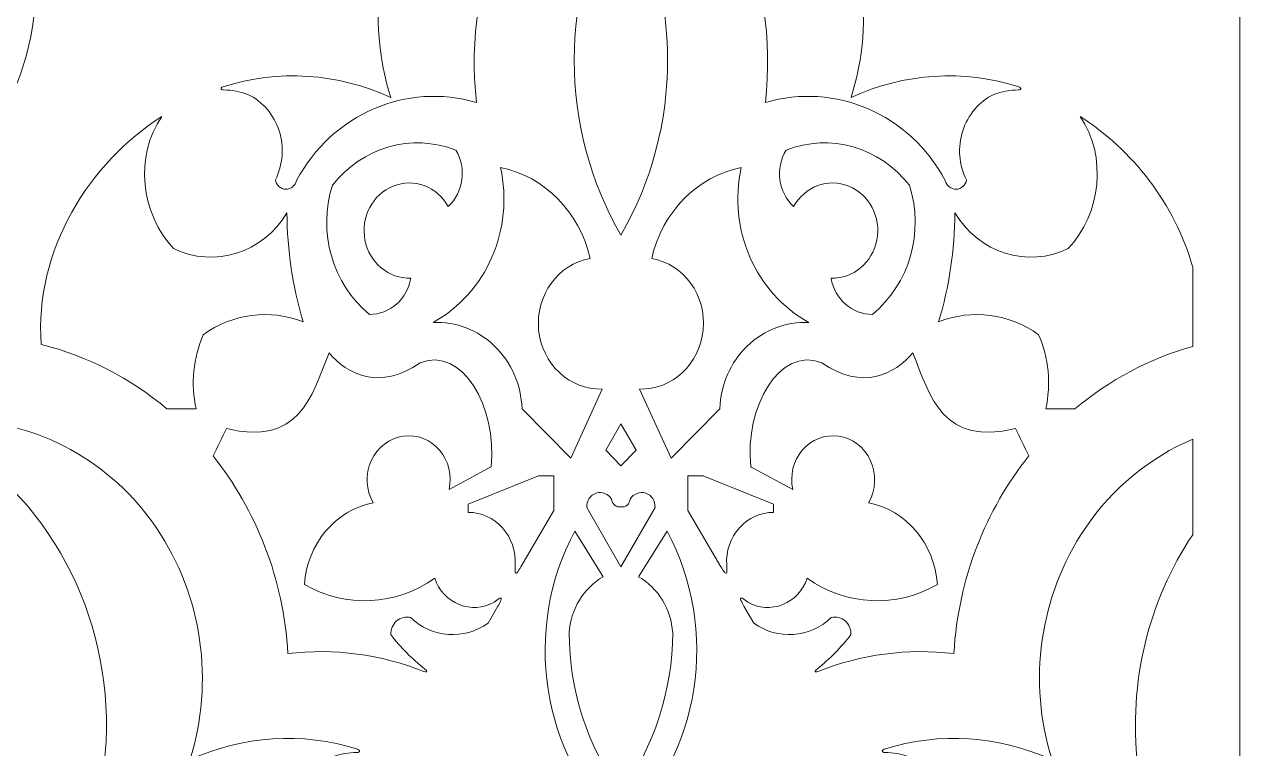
# Model space of a CAD drawing. Header units: centimetres. Extents: x -28.8 to 28.7, y -22.5 to 22.5.
# Drawn here: x 10.65 to 28.75, y 0.65 to 11.45 of the extents above; entities that cross this region are included whole.
import ezdxf

# ---------------------------------------------------------------- set-up
doc = ezdxf.new("R2010")
doc.units = ezdxf.units.CM
doc.header["$MEASUREMENT"] = 0
doc.layers.add('Livello 1', color=7, linetype='Continuous')

msp = doc.modelspace()

# ---------------------------------------------------------------- linework, layer by layer
at = {"layer": 'Livello 1', "color": 2, "lineweight": 9}
msp.add_lwpolyline([(-28.75001, -22.5), (28.74999, -22.5), (28.74999, 22.5), (-28.75001, 22.5), (-28.75001, -22.5)], close=True, dxfattribs=at)
at = {"layer": 'Livello 1', "color": 242, "lineweight": 9}
for points, knots in [([(14.70078, 9.12268), (15.23491, 10.11526), (16.34159, 10.5947), (17.38193, 10.28422), (17.38193, 10.28422), (17.16091, 12.17822), (17.99998, 14.03571), (19.533, 15.04616), (19.533, 15.04616), (21.066, 14.03571), (21.90507, 12.17822), (21.68404, 10.28422), (21.68404, 10.28422), (22.72438, 10.5947), (23.83107, 10.11526), (24.36517, 9.12268), (24.36517, 9.12268), (24.3833, 9.04479), (24.45035, 8.99074), (24.52627, 8.99283), (24.52627, 8.99283), (24.60223, 8.99489), (24.66653, 9.05254), (24.68081, 9.13131), (24.68081, 9.13131), (24.56753, 9.35648), (24.54719, 9.62097), (24.62455, 9.86249), (24.62455, 9.86249), (24.7019, 10.104), (24.87015, 10.30115), (25.08957, 10.40747), (25.08957, 10.40747), (25.20604, 10.44978), (25.32829, 10.47164), (25.45147, 10.47223), (25.45147, 10.47223), (25.46232, 10.47252), (25.47407, 10.47355), (25.48296, 10.48103), (25.48296, 10.48103), (25.48586, 10.48346), (25.48846, 10.48658), (25.48914, 10.49012), (25.48914, 10.49012), (25.48987, 10.4936), (25.48871, 10.4975), (25.487, 10.50091), (25.487, 10.50091), (25.48158, 10.51168), (25.47043, 10.51752), (25.45988, 10.52082), (25.45988, 10.52082), (24.63556, 10.78231), (23.75003, 10.72559), (22.96171, 10.36075), (22.96171, 10.36075), (23.33006, 11.52867), (23.14662, 12.81222), (22.46826, 13.81331), (22.46826, 13.81331), (21.78992, 14.81441), (20.69867, 15.41202), (19.53298, 15.42079), (19.53298, 15.42079), (18.36731, 15.41202), (17.27605, 14.81441), (16.5977, 13.81331), (16.5977, 13.81331), (15.91935, 12.81222), (15.73592, 11.52867), (16.10424, 10.36075), (16.10424, 10.36075), (15.31592, 10.72559), (14.4304, 10.78231), (13.6061, 10.52082), (13.6061, 10.52082), (13.59554, 10.51752), (13.58438, 10.51168), (13.57898, 10.50091), (13.57898, 10.50091), (13.57726, 10.4975), (13.57611, 10.4936), (13.57682, 10.49012), (13.57682, 10.49012), (13.57751, 10.48658), (13.5801, 10.48346), (13.58301, 10.48103), (13.58301, 10.48103), (13.5919, 10.47355), (13.60364, 10.47252), (13.61449, 10.47223), (13.61449, 10.47223), (13.73766, 10.47164), (13.85993, 10.44978), (13.97639, 10.40747), (13.97639, 10.40747), (14.19583, 10.30115), (14.36407, 10.104), (14.44141, 9.86249), (14.44141, 9.86249), (14.51877, 9.62097), (14.49844, 9.35648), (14.38517, 9.13131), (14.38517, 9.13131), (14.39945, 9.05254), (14.46376, 8.99489), (14.53968, 8.99283), (14.53968, 8.99283), (14.61562, 8.99074), (14.68268, 9.04479), (14.70078, 9.12268)], [0, 0, 0, 0, 0.03448276, 0.03448276, 0.03448276, 0.03448276, 0.06896552, 0.06896552, 0.06896552, 0.06896552, 0.10344828, 0.10344828, 0.10344828, 0.10344828, 0.13793103, 0.13793103, 0.13793103, 0.13793103, 0.17241379, 0.17241379, 0.17241379, 0.17241379, 0.20689655, 0.20689655, 0.20689655, 0.20689655, 0.24137931, 0.24137931, 0.24137931, 0.24137931, 0.27586207, 0.27586207, 0.27586207, 0.27586207, 0.31034483, 0.31034483, 0.31034483, 0.31034483, 0.34482759, 0.34482759, 0.34482759, 0.34482759, 0.37931034, 0.37931034, 0.37931034, 0.37931034, 0.4137931, 0.4137931, 0.4137931, 0.4137931, 0.44827586, 0.44827586, 0.44827586, 0.44827586, 0.48275862, 0.48275862, 0.48275862, 0.48275862, 0.51724138, 0.51724138, 0.51724138, 0.51724138, 0.55172414, 0.55172414, 0.55172414, 0.55172414, 0.5862069, 0.5862069, 0.5862069, 0.5862069, 0.62068966, 0.62068966, 0.62068966, 0.62068966, 0.65517241, 0.65517241, 0.65517241, 0.65517241, 0.68965517, 0.68965517, 0.68965517, 0.68965517, 0.72413793, 0.72413793, 0.72413793, 0.72413793, 0.75862069, 0.75862069, 0.75862069, 0.75862069, 0.79310345, 0.79310345, 0.79310345, 0.79310345, 0.82758621, 0.82758621, 0.82758621, 0.82758621, 0.86206897, 0.86206897, 0.86206897, 0.86206897, 0.89655172, 0.89655172, 0.89655172, 0.89655172, 0.93103448, 0.93103448, 0.93103448, 0.93103448, 1, 1, 1, 1]), ([(10.37032, 13.77345), (11.15741, 12.29934), (10.87196, 10.44607), (9.68306, 9.31136), (9.68306, 9.31136), (8.49415, 10.44607), (8.20871, 12.29934), (8.99578, 13.77345), (8.99578, 13.77345), (8.99578, 13.77345), (9.41914, 13.09204), (9.41914, 13.09204), (9.41914, 13.09204), (9.12553, 12.92258), (8.93404, 12.60674), (8.91111, 12.25422), (8.91111, 12.25422), (8.916, 11.39346), (9.18704, 10.55796), (9.68306, 9.87486), (9.68306, 9.87486), (10.17904, 10.55796), (10.4501, 11.39346), (10.45498, 12.25422), (10.45498, 12.25422), (10.43205, 12.60674), (10.24056, 12.92258), (9.94696, 13.09204), (9.94696, 13.09204), (9.94696, 13.09204), (10.37032, 13.77345), (10.37032, 13.77345)], [0, 0, 0, 0, 0.11111111, 0.11111111, 0.11111111, 0.11111111, 0.22222222, 0.22222222, 0.22222222, 0.22222222, 0.33333333, 0.33333333, 0.33333333, 0.33333333, 0.44444444, 0.44444444, 0.44444444, 0.44444444, 0.55555556, 0.55555556, 0.55555556, 0.55555556, 0.66666667, 0.66666667, 0.66666667, 0.66666667, 0.77777778, 0.77777778, 0.77777778, 0.77777778, 1, 1, 1, 1]), ([(19.533, 8.31023), (20.45991, 9.90885), (20.45991, 11.92127), (19.533, 13.51991), (19.533, 13.51991), (18.60605, 11.92127), (18.60605, 9.90885), (19.533, 8.31023)], [0, 0, 0, 0, 0.33333333, 0.33333333, 0.33333333, 0.33333333, 1, 1, 1, 1]), ([(14.80008, 7.01485), (14.64304, 7.5405), (14.56128, 8.08798), (14.55759, 8.63916), (14.55759, 8.63916), (14.19979, 8.04123), (13.47887, 7.81422), (12.86942, 8.10757), (12.86942, 8.10757), (12.38008, 8.62096), (12.28681, 9.49011), (12.69389, 10.07817), (12.69389, 10.07817), (11.62419, 9.39799), (10.79204, 8.08462), (10.89775, 6.67886), (10.89775, 6.67886), (11.59091, 6.50613), (12.22794, 6.17373), (12.77036, 5.71899), (12.77036, 5.71899), (12.77036, 5.71899), (13.20476, 5.71981), (13.20476, 5.71981), (13.20476, 5.71981), (13.12378, 6.08975), (13.16116, 6.47758), (13.31108, 6.82272), (13.31108, 6.82272), (13.74771, 7.14025), (14.30387, 7.21198), (14.80008, 7.01485)], [0, 0, 0, 0, 0.11111111, 0.11111111, 0.11111111, 0.11111111, 0.22222222, 0.22222222, 0.22222222, 0.22222222, 0.33333333, 0.33333333, 0.33333333, 0.33333333, 0.44444444, 0.44444444, 0.44444444, 0.44444444, 0.55555556, 0.55555556, 0.55555556, 0.55555556, 0.66666667, 0.66666667, 0.66666667, 0.66666667, 0.77777778, 0.77777778, 0.77777778, 0.77777778, 1, 1, 1, 1]), ([(28.04999, 6.64769), (27.40265, 6.46772), (26.80705, 6.14775), (26.29562, 5.71899), (26.29562, 5.71899), (26.29562, 5.71899), (25.86124, 5.71981), (25.86124, 5.71981), (25.86124, 5.71981), (25.94221, 6.08974), (25.90483, 6.47759), (25.75491, 6.82272), (25.75491, 6.82272), (25.31828, 7.14025), (24.76211, 7.21198), (24.26592, 7.01485), (24.26592, 7.01485), (24.42294, 7.5405), (24.50468, 8.08798), (24.5084, 8.63916), (24.5084, 8.63916), (24.86617, 8.04123), (25.5871, 7.81422), (26.19658, 8.10757), (26.19658, 8.10757), (26.68591, 8.62096), (26.77916, 9.49011), (26.37208, 10.07817), (26.37208, 10.07817), (27.14051, 9.58956), (27.78637, 8.77416), (28.05, 7.8325), (28.05, 7.8325), (28.05, 7.8325), (28.04999, 6.64769), (28.04999, 6.64769)], [0, 0, 0, 0, 0.1, 0.1, 0.1, 0.1, 0.2, 0.2, 0.2, 0.2, 0.3, 0.3, 0.3, 0.3, 0.4, 0.4, 0.4, 0.4, 0.5, 0.5, 0.5, 0.5, 0.6, 0.6, 0.6, 0.6, 0.7, 0.7, 0.7, 0.7, 0.8, 0.8, 0.8, 0.8, 1, 1, 1, 1]), ([(15.78584, 7.12731), (15.23464, 7.58108), (15.01388, 8.35227), (15.23469, 9.05248), (15.23469, 9.05248), (15.68048, 9.62089), (16.41701, 9.83116), (17.07327, 9.5774), (17.07327, 9.5774), (17.23705, 9.30506), (17.18909, 8.9474), (16.96016, 8.7338), (16.96016, 8.7338), (16.79477, 9.03394), (16.44799, 9.16367), (16.14057, 9.04038), (16.14057, 9.04038), (15.83314, 8.91711), (15.65533, 8.57703), (15.7203, 8.23661), (15.7203, 8.23661), (15.78525, 7.8962), (16.07393, 7.6554), (16.40257, 7.66748), (16.40257, 7.66748), (16.34903, 7.35281), (16.08857, 7.12468), (15.78584, 7.12731)], [0, 0, 0, 0, 0.125, 0.125, 0.125, 0.125, 0.25, 0.25, 0.25, 0.25, 0.375, 0.375, 0.375, 0.375, 0.5, 0.5, 0.5, 0.5, 0.625, 0.625, 0.625, 0.625, 0.75, 0.75, 0.75, 0.75, 1, 1, 1, 1]), ([(23.28014, 7.12731), (23.83133, 7.58108), (24.0521, 8.35227), (23.83127, 9.05248), (23.83127, 9.05248), (23.38549, 9.62089), (22.64896, 9.83116), (21.99271, 9.57739), (21.99271, 9.57739), (21.82891, 9.30506), (21.87688, 8.9474), (22.1058, 8.7338), (22.1058, 8.7338), (22.27119, 9.03395), (22.61795, 9.16367), (22.9254, 9.04038), (22.9254, 9.04038), (23.23281, 8.91711), (23.41065, 8.57703), (23.34567, 8.23661), (23.34567, 8.23661), (23.28071, 7.89621), (22.99202, 7.6554), (22.66339, 7.66748), (22.66339, 7.66748), (22.71694, 7.35282), (22.97738, 7.12468), (23.28014, 7.12731)], [0, 0, 0, 0, 0.125, 0.125, 0.125, 0.125, 0.25, 0.25, 0.25, 0.25, 0.375, 0.375, 0.375, 0.375, 0.5, 0.5, 0.5, 0.5, 0.625, 0.625, 0.625, 0.625, 0.75, 0.75, 0.75, 0.75, 1, 1, 1, 1]), ([(19.07403, 7.96243), (18.59417, 7.87446), (18.25979, 7.4105), (18.30739, 6.89866), (18.30739, 6.89866), (18.35496, 6.38679), (18.76839, 6.00037), (19.25527, 6.01258), (19.25527, 6.01258), (19.25527, 6.01258), (18.78434, 4.98416), (18.78434, 4.98416), (18.78434, 4.98416), (18.78434, 4.98416), (18.0599, 5.7198), (18.0599, 5.7198), (18.0599, 5.7198), (18.04743, 6.07663), (17.90032, 6.41335), (17.65132, 6.65498), (17.65132, 6.65498), (17.40231, 6.89658), (17.07216, 7.02295), (16.73438, 7.00596), (16.73438, 7.00596), (17.53022, 7.44417), (17.94383, 8.39601), (17.73946, 9.31886), (17.73946, 9.31886), (18.39729, 9.18132), (18.91873, 8.65133), (19.07403, 7.96243)], [0, 0, 0, 0, 0.11111111, 0.11111111, 0.11111111, 0.11111111, 0.22222222, 0.22222222, 0.22222222, 0.22222222, 0.33333333, 0.33333333, 0.33333333, 0.33333333, 0.44444444, 0.44444444, 0.44444444, 0.44444444, 0.55555556, 0.55555556, 0.55555556, 0.55555556, 0.66666667, 0.66666667, 0.66666667, 0.66666667, 0.77777778, 0.77777778, 0.77777778, 0.77777778, 1, 1, 1, 1]), ([(19.99196, 7.96243), (20.47181, 7.87446), (20.8062, 7.4105), (20.75859, 6.89866), (20.75859, 6.89866), (20.711, 6.38679), (20.29763, 6.00036), (19.81074, 6.0126), (19.81074, 6.0126), (19.81074, 6.0126), (20.28167, 4.98416), (20.28167, 4.98416), (20.28167, 4.98416), (20.28167, 4.98416), (21.00609, 5.71979), (21.00609, 5.71979), (21.00609, 5.71979), (21.01855, 6.07664), (21.16569, 6.41336), (21.41466, 6.65498), (21.41466, 6.65498), (21.66366, 6.89658), (21.99384, 7.02295), (22.33161, 7.00598), (22.33161, 7.00598), (21.53578, 7.44417), (21.12217, 8.39601), (21.32652, 9.31886), (21.32652, 9.31886), (20.6687, 9.18132), (20.14724, 8.65133), (19.99196, 7.96243)], [0, 0, 0, 0, 0.11111111, 0.11111111, 0.11111111, 0.11111111, 0.22222222, 0.22222222, 0.22222222, 0.22222222, 0.33333333, 0.33333333, 0.33333333, 0.33333333, 0.44444444, 0.44444444, 0.44444444, 0.44444444, 0.55555556, 0.55555556, 0.55555556, 0.55555556, 0.66666667, 0.66666667, 0.66666667, 0.66666667, 0.77777778, 0.77777778, 0.77777778, 0.77777778, 1, 1, 1, 1]), ([(14.57344, 2.06982), (14.50771, 3.19448), (14.09771, 4.21299), (13.45679, 5.01539), (13.45679, 5.01539), (13.52385, 5.15252), (13.59093, 5.28964), (13.65799, 5.42677), (13.65799, 5.42677), (14.72465, 5.15913), (14.92927, 5.88646), (15.18467, 6.55527), (15.18467, 6.55527), (15.44991, 6.2342), (15.9442, 5.98403), (16.54266, 6.40572), (16.54266, 6.40572), (17.17247, 6.65321), (17.68943, 5.74675), (17.60038, 4.85566), (17.60038, 4.85566), (17.58951, 4.84568), (17.57574, 4.83935), (17.56194, 4.83302), (17.56194, 4.83302), (17.56194, 4.83302), (16.97277, 4.51542), (16.97277, 4.51542), (16.97277, 4.51542), (17.01947, 4.72359), (16.96649, 4.94273), (16.83094, 5.10175), (16.83094, 5.10175), (16.69537, 5.26073), (16.49455, 5.33935), (16.29358, 5.31207), (16.29358, 5.31207), (16.08494, 5.28303), (15.90436, 5.14461), (15.81353, 4.94414), (15.81353, 4.94414), (15.72273, 4.74366), (15.73401, 4.50832), (15.84354, 4.31855), (15.84354, 4.31855), (15.27914, 4.20599), (14.85811, 3.70487), (14.8195, 3.0997), (14.8195, 3.0997), (15.43139, 2.74548), (16.17927, 2.78096), (16.75862, 3.19172), (16.75862, 3.19172), (16.82018, 3.01114), (16.9534, 2.86799), (17.12329, 2.79988), (17.12329, 2.79988), (17.29321, 2.73176), (17.48283, 2.74548), (17.64234, 2.83744), (17.64234, 2.83744), (17.66873, 2.85705), (17.69516, 2.87669), (17.72851, 2.89395), (17.72851, 2.89395), (17.73324, 2.8964), (17.73813, 2.89883), (17.74252, 2.89744), (17.74252, 2.89744), (17.74609, 2.89632), (17.74936, 2.89272), (17.75096, 2.88894), (17.75096, 2.88894), (17.75464, 2.88023), (17.74952, 2.87056), (17.74479, 2.86135), (17.74479, 2.86135), (17.72853, 2.82984), (17.71681, 2.80374), (17.70075, 2.77623), (17.70075, 2.77623), (17.70075, 2.77623), (17.55388, 2.5248), (17.55388, 2.5248), (17.55388, 2.5248), (17.19748, 2.26712), (16.72038, 2.30038), (16.39912, 2.6053), (16.39912, 2.6053), (16.32668, 2.62453), (16.24993, 2.60642), (16.19217, 2.55643), (16.19217, 2.55643), (16.13438, 2.50645), (16.10245, 2.43052), (16.10608, 2.35174), (16.10608, 2.35174), (16.25393, 2.15975), (16.42364, 1.98773), (16.61136, 1.8396), (16.61136, 1.8396), (16.62099, 1.8319), (16.62957, 1.82557), (16.63671, 1.81228), (16.63671, 1.81228), (16.63903, 1.80792), (16.64124, 1.80281), (16.63907, 1.79999), (16.63907, 1.79999), (16.63808, 1.79866), (16.63606, 1.79785), (16.6341, 1.79725), (16.6341, 1.79725), (16.62177, 1.79344), (16.61024, 1.79773), (16.59926, 1.80201), (16.59926, 1.80201), (15.95351, 2.0591), (15.25925, 2.15087), (14.57344, 2.06982)], [0, 0, 0, 0, 0.03225806, 0.03225806, 0.03225806, 0.03225806, 0.06451613, 0.06451613, 0.06451613, 0.06451613, 0.09677419, 0.09677419, 0.09677419, 0.09677419, 0.12903226, 0.12903226, 0.12903226, 0.12903226, 0.16129032, 0.16129032, 0.16129032, 0.16129032, 0.19354839, 0.19354839, 0.19354839, 0.19354839, 0.22580645, 0.22580645, 0.22580645, 0.22580645, 0.25806452, 0.25806452, 0.25806452, 0.25806452, 0.29032258, 0.29032258, 0.29032258, 0.29032258, 0.32258065, 0.32258065, 0.32258065, 0.32258065, 0.35483871, 0.35483871, 0.35483871, 0.35483871, 0.38709677, 0.38709677, 0.38709677, 0.38709677, 0.41935484, 0.41935484, 0.41935484, 0.41935484, 0.4516129, 0.4516129, 0.4516129, 0.4516129, 0.48387097, 0.48387097, 0.48387097, 0.48387097, 0.51612903, 0.51612903, 0.51612903, 0.51612903, 0.5483871, 0.5483871, 0.5483871, 0.5483871, 0.58064516, 0.58064516, 0.58064516, 0.58064516, 0.61290323, 0.61290323, 0.61290323, 0.61290323, 0.64516129, 0.64516129, 0.64516129, 0.64516129, 0.67741935, 0.67741935, 0.67741935, 0.67741935, 0.70967742, 0.70967742, 0.70967742, 0.70967742, 0.74193548, 0.74193548, 0.74193548, 0.74193548, 0.77419355, 0.77419355, 0.77419355, 0.77419355, 0.80645161, 0.80645161, 0.80645161, 0.80645161, 0.83870968, 0.83870968, 0.83870968, 0.83870968, 0.87096774, 0.87096774, 0.87096774, 0.87096774, 0.90322581, 0.90322581, 0.90322581, 0.90322581, 0.93548387, 0.93548387, 0.93548387, 0.93548387, 1, 1, 1, 1]), ([(24.49257, 2.06982), (24.55829, 3.19449), (24.96829, 4.213), (25.60921, 5.01539), (25.60921, 5.01539), (25.54213, 5.15252), (25.47507, 5.28965), (25.40799, 5.42677), (25.40799, 5.42677), (24.34136, 5.15914), (24.13671, 5.88647), (23.88135, 6.55528), (23.88135, 6.55528), (23.61608, 6.23421), (23.12178, 5.98403), (22.52333, 6.40573), (22.52333, 6.40573), (21.89351, 6.65321), (21.37658, 5.74675), (21.4656, 4.85566), (21.4656, 4.85566), (21.47645, 4.84569), (21.49026, 4.83935), (21.50405, 4.83303), (21.50405, 4.83303), (21.50405, 4.83303), (22.09321, 4.51543), (22.09321, 4.51543), (22.09321, 4.51543), (22.0465, 4.72361), (22.0995, 4.94273), (22.23506, 5.10176), (22.23506, 5.10176), (22.37061, 5.26074), (22.57143, 5.33936), (22.77242, 5.31208), (22.77242, 5.31208), (22.98104, 5.28304), (23.16165, 5.14462), (23.25244, 4.94415), (23.25244, 4.94415), (23.34325, 4.74367), (23.33198, 4.50832), (23.22246, 4.31856), (23.22246, 4.31856), (23.78684, 4.206), (24.20788, 3.70488), (24.24649, 3.09971), (24.24649, 3.09971), (23.6346, 2.74549), (22.88673, 2.78096), (22.30736, 3.19173), (22.30736, 3.19173), (22.24582, 3.01114), (22.11261, 2.868), (21.94269, 2.79988), (21.94269, 2.79988), (21.7728, 2.73178), (21.58317, 2.74549), (21.42364, 2.83745), (21.42364, 2.83745), (21.39724, 2.85706), (21.37083, 2.8767), (21.3375, 2.89396), (21.3375, 2.89396), (21.33274, 2.89641), (21.32785, 2.89884), (21.32347, 2.89744), (21.32347, 2.89744), (21.3199, 2.89633), (21.31665, 2.89273), (21.31502, 2.88895), (21.31502, 2.88895), (21.31136, 2.88024), (21.31647, 2.87057), (21.32121, 2.86136), (21.32121, 2.86136), (21.33745, 2.82985), (21.34918, 2.80375), (21.36525, 2.77624), (21.36525, 2.77624), (21.36525, 2.77624), (21.5121, 2.52481), (21.5121, 2.52481), (21.5121, 2.52481), (21.86851, 2.26713), (22.34561, 2.30039), (22.66686, 2.6053), (22.66686, 2.6053), (22.73928, 2.62455), (22.81606, 2.60642), (22.87384, 2.55643), (22.87384, 2.55643), (22.93161, 2.50645), (22.96355, 2.43053), (22.9599, 2.35176), (22.9599, 2.35176), (22.81207, 2.15975), (22.64235, 1.98774), (22.45463, 1.83961), (22.45463, 1.83961), (22.44499, 1.8319), (22.43641, 1.82558), (22.42928, 1.81228), (22.42928, 1.81228), (22.42695, 1.80792), (22.42474, 1.80281), (22.42691, 1.79999), (22.42691, 1.79999), (22.42792, 1.79867), (22.42994, 1.79786), (22.43191, 1.79726), (22.43191, 1.79726), (22.44422, 1.79345), (22.45578, 1.79773), (22.46673, 1.80202), (22.46673, 1.80202), (23.11248, 2.05911), (23.80674, 2.15088), (24.49257, 2.06982)], [0, 0, 0, 0, 0.03225806, 0.03225806, 0.03225806, 0.03225806, 0.06451613, 0.06451613, 0.06451613, 0.06451613, 0.09677419, 0.09677419, 0.09677419, 0.09677419, 0.12903226, 0.12903226, 0.12903226, 0.12903226, 0.16129032, 0.16129032, 0.16129032, 0.16129032, 0.19354839, 0.19354839, 0.19354839, 0.19354839, 0.22580645, 0.22580645, 0.22580645, 0.22580645, 0.25806452, 0.25806452, 0.25806452, 0.25806452, 0.29032258, 0.29032258, 0.29032258, 0.29032258, 0.32258065, 0.32258065, 0.32258065, 0.32258065, 0.35483871, 0.35483871, 0.35483871, 0.35483871, 0.38709677, 0.38709677, 0.38709677, 0.38709677, 0.41935484, 0.41935484, 0.41935484, 0.41935484, 0.4516129, 0.4516129, 0.4516129, 0.4516129, 0.48387097, 0.48387097, 0.48387097, 0.48387097, 0.51612903, 0.51612903, 0.51612903, 0.51612903, 0.5483871, 0.5483871, 0.5483871, 0.5483871, 0.58064516, 0.58064516, 0.58064516, 0.58064516, 0.61290323, 0.61290323, 0.61290323, 0.61290323, 0.64516129, 0.64516129, 0.64516129, 0.64516129, 0.67741935, 0.67741935, 0.67741935, 0.67741935, 0.70967742, 0.70967742, 0.70967742, 0.70967742, 0.74193548, 0.74193548, 0.74193548, 0.74193548, 0.77419355, 0.77419355, 0.77419355, 0.77419355, 0.80645161, 0.80645161, 0.80645161, 0.80645161, 0.83870968, 0.83870968, 0.83870968, 0.83870968, 0.87096774, 0.87096774, 0.87096774, 0.87096774, 0.90322581, 0.90322581, 0.90322581, 0.90322581, 0.93548387, 0.93548387, 0.93548387, 0.93548387, 1, 1, 1, 1]), ([(4.85088, -0.75432), (5.38498, 0.23825), (6.49166, 0.71769), (7.532, 0.40721), (7.532, 0.40721), (7.31099, 2.30121), (8.15007, 4.15869), (9.68308, 5.16916), (9.68308, 5.16916), (11.21608, 4.15869), (12.05513, 2.30121), (11.83411, 0.40721), (11.83411, 0.40721), (12.87444, 0.71769), (13.98111, 0.23825), (14.51526, -0.75432), (14.51526, -0.75432), (14.53339, -0.83221), (14.60042, -0.88627), (14.67636, -0.88418), (14.67636, -0.88418), (14.75229, -0.88212), (14.81659, -0.82445), (14.83087, -0.74568), (14.83087, -0.74568), (14.71763, -0.52053), (14.69728, -0.25602), (14.77463, -0.01452), (14.77463, -0.01452), (14.85197, 0.227), (15.02021, 0.42413), (15.23965, 0.53047), (15.23965, 0.53047), (15.35612, 0.57277), (15.47838, 0.59463), (15.60154, 0.59523), (15.60154, 0.59523), (15.61238, 0.59551), (15.62414, 0.59655), (15.63303, 0.60402), (15.63303, 0.60402), (15.63593, 0.60646), (15.63851, 0.60957), (15.63921, 0.61311), (15.63921, 0.61311), (15.63992, 0.6166), (15.6388, 0.6205), (15.63707, 0.6239), (15.63707, 0.6239), (15.63166, 0.63467), (15.62051, 0.64052), (15.60995, 0.64381), (15.60995, 0.64381), (14.78562, 0.9053), (13.90011, 0.84858), (13.11179, 0.48375), (13.11179, 0.48375), (13.48012, 1.65167), (13.29669, 2.93522), (12.61833, 3.93631), (12.61833, 3.93631), (11.94, 4.93741), (10.84875, 5.53502), (9.68307, 5.54379), (9.68307, 5.54379), (8.51738, 5.53502), (7.42613, 4.93741), (6.74777, 3.93631), (6.74777, 3.93631), (6.06943, 2.93522), (5.88599, 1.65167), (6.25434, 0.48375), (6.25434, 0.48375), (5.46602, 0.84858), (4.58048, 0.9053), (3.75617, 0.64381), (3.75617, 0.64381), (3.74562, 0.64052), (3.73446, 0.63467), (3.72905, 0.6239), (3.72905, 0.6239), (3.72734, 0.6205), (3.72618, 0.6166), (3.7269, 0.61311), (3.7269, 0.61311), (3.7276, 0.60957), (3.73019, 0.60646), (3.73308, 0.60402), (3.73308, 0.60402), (3.74196, 0.59655), (3.75372, 0.59551), (3.76456, 0.59523), (3.76456, 0.59523), (3.88773, 0.59463), (4.00999, 0.57277), (4.12648, 0.53047), (4.12648, 0.53047), (4.34591, 0.42413), (4.51413, 0.227), (4.59149, -0.01452), (4.59149, -0.01452), (4.66885, -0.25602), (4.64853, -0.52053), (4.53524, -0.74568), (4.53524, -0.74568), (4.54952, -0.82445), (4.61382, -0.88212), (4.68975, -0.88418), (4.68975, -0.88418), (4.76569, -0.88627), (4.83273, -0.83221), (4.85088, -0.75432)], [0, 0, 0, 0, 0.03448276, 0.03448276, 0.03448276, 0.03448276, 0.06896552, 0.06896552, 0.06896552, 0.06896552, 0.10344828, 0.10344828, 0.10344828, 0.10344828, 0.13793103, 0.13793103, 0.13793103, 0.13793103, 0.17241379, 0.17241379, 0.17241379, 0.17241379, 0.20689655, 0.20689655, 0.20689655, 0.20689655, 0.24137931, 0.24137931, 0.24137931, 0.24137931, 0.27586207, 0.27586207, 0.27586207, 0.27586207, 0.31034483, 0.31034483, 0.31034483, 0.31034483, 0.34482759, 0.34482759, 0.34482759, 0.34482759, 0.37931034, 0.37931034, 0.37931034, 0.37931034, 0.4137931, 0.4137931, 0.4137931, 0.4137931, 0.44827586, 0.44827586, 0.44827586, 0.44827586, 0.48275862, 0.48275862, 0.48275862, 0.48275862, 0.51724138, 0.51724138, 0.51724138, 0.51724138, 0.55172414, 0.55172414, 0.55172414, 0.55172414, 0.5862069, 0.5862069, 0.5862069, 0.5862069, 0.62068966, 0.62068966, 0.62068966, 0.62068966, 0.65517241, 0.65517241, 0.65517241, 0.65517241, 0.68965517, 0.68965517, 0.68965517, 0.68965517, 0.72413793, 0.72413793, 0.72413793, 0.72413793, 0.75862069, 0.75862069, 0.75862069, 0.75862069, 0.79310345, 0.79310345, 0.79310345, 0.79310345, 0.82758621, 0.82758621, 0.82758621, 0.82758621, 0.86206897, 0.86206897, 0.86206897, 0.86206897, 0.89655172, 0.89655172, 0.89655172, 0.89655172, 0.93103448, 0.93103448, 0.93103448, 0.93103448, 1, 1, 1, 1]), ([(19.533, 5.49656), (19.533, 5.49656), (19.75819, 5.10045), (19.75819, 5.10045), (19.75819, 5.10045), (19.75819, 5.10045), (19.533, 4.87047), (19.533, 4.87047), (19.533, 4.87047), (19.533, 4.87047), (19.30782, 5.10045), (19.30782, 5.10045), (19.30782, 5.10045), (19.30782, 5.10045), (19.533, 5.49656), (19.533, 5.49656)], [0, 0, 0, 0, 0.2, 0.2, 0.2, 0.2, 0.4, 0.4, 0.4, 0.4, 0.6, 0.6, 0.6, 0.6, 1, 1, 1, 1]), ([(28.05, 3.84057), (27.39432, 2.8614), (27.08779, 1.64205), (27.23188, 0.40721), (27.23188, 0.40721), (26.19154, 0.71768), (25.08487, 0.23825), (24.55074, -0.75433), (24.55074, -0.75433), (24.53262, -0.8322), (24.4656, -0.88628), (24.38965, -0.88418), (24.38965, -0.88418), (24.31373, -0.88212), (24.2494, -0.82445), (24.23512, -0.74569), (24.23512, -0.74569), (24.3484, -0.52053), (24.36873, -0.25603), (24.29139, -0.01451), (24.29139, -0.01451), (24.21403, 0.227), (24.04579, 0.42413), (23.82636, 0.53047), (23.82636, 0.53047), (23.70989, 0.57277), (23.58762, 0.59463), (23.46447, 0.59524), (23.46447, 0.59524), (23.45361, 0.59551), (23.44186, 0.59655), (23.43297, 0.60402), (23.43297, 0.60402), (23.43006, 0.60646), (23.42748, 0.60957), (23.42678, 0.61311), (23.42678, 0.61311), (23.42608, 0.61661), (23.42724, 0.6205), (23.42894, 0.6239), (23.42894, 0.6239), (23.43434, 0.63466), (23.44549, 0.64052), (23.45604, 0.64381), (23.45604, 0.64381), (24.28038, 0.90529), (25.1659, 0.84858), (25.95422, 0.48375), (25.95422, 0.48375), (25.58586, 1.65168), (25.76934, 2.93521), (26.44767, 3.93631), (26.44767, 3.93631), (26.85649, 4.53963), (27.41532, 4.99643), (28.05, 5.26609), (28.05, 5.26609), (28.05, 5.26609), (28.05, 3.84057), (28.05, 3.84057)], [0, 0, 0, 0, 0.0625, 0.0625, 0.0625, 0.0625, 0.125, 0.125, 0.125, 0.125, 0.1875, 0.1875, 0.1875, 0.1875, 0.25, 0.25, 0.25, 0.25, 0.3125, 0.3125, 0.3125, 0.3125, 0.375, 0.375, 0.375, 0.375, 0.4375, 0.4375, 0.4375, 0.4375, 0.5, 0.5, 0.5, 0.5, 0.5625, 0.5625, 0.5625, 0.5625, 0.625, 0.625, 0.625, 0.625, 0.6875, 0.6875, 0.6875, 0.6875, 0.75, 0.75, 0.75, 0.75, 0.8125, 0.8125, 0.8125, 0.8125, 0.875, 0.875, 0.875, 0.875, 1, 1, 1, 1]), ([(17.25874, 4.29555), (17.25874, 4.29555), (18.30557, 4.72099), (18.30557, 4.72099), (18.30557, 4.72099), (18.30557, 4.72099), (18.53434, 4.72099), (18.53434, 4.72099), (18.53434, 4.72099), (18.53434, 4.72099), (18.53434, 4.20357), (18.53434, 4.20357), (18.53434, 4.20357), (18.53434, 4.20357), (18.04412, 3.3642), (18.04412, 3.3642), (18.04412, 3.3642), (18.02804, 3.33668), (18.01119, 3.31389), (17.99185, 3.28444), (17.99185, 3.28444), (17.98621, 3.27583), (17.9803, 3.26664), (17.97128, 3.26622), (17.97128, 3.26622), (17.96737, 3.26602), (17.96285, 3.26748), (17.96033, 3.27036), (17.96033, 3.27036), (17.95717, 3.27389), (17.95703, 3.27956), (17.95696, 3.28515), (17.95696, 3.28515), (17.9563, 3.32435), (17.95699, 3.35824), (17.95768, 3.39214), (17.95768, 3.39214), (17.96991, 3.59566), (17.90165, 3.79542), (17.76916, 3.94382), (17.76916, 3.94382), (17.63668, 4.0922), (17.45187, 4.17592), (17.25874, 4.17502), (17.25874, 4.17502), (17.25874, 4.17502), (17.25874, 4.29555), (17.25874, 4.29555)], [0, 0, 0, 0, 0.07692308, 0.07692308, 0.07692308, 0.07692308, 0.15384615, 0.15384615, 0.15384615, 0.15384615, 0.23076923, 0.23076923, 0.23076923, 0.23076923, 0.30769231, 0.30769231, 0.30769231, 0.30769231, 0.38461538, 0.38461538, 0.38461538, 0.38461538, 0.46153846, 0.46153846, 0.46153846, 0.46153846, 0.53846154, 0.53846154, 0.53846154, 0.53846154, 0.61538462, 0.61538462, 0.61538462, 0.61538462, 0.69230769, 0.69230769, 0.69230769, 0.69230769, 0.76923077, 0.76923077, 0.76923077, 0.76923077, 0.84615385, 0.84615385, 0.84615385, 0.84615385, 1, 1, 1, 1]), ([(21.80726, 4.29555), (21.80726, 4.29555), (20.76044, 4.72099), (20.76044, 4.72099), (20.76044, 4.72099), (20.76044, 4.72099), (20.53166, 4.72099), (20.53166, 4.72099), (20.53166, 4.72099), (20.53166, 4.72099), (20.53166, 4.20357), (20.53166, 4.20357), (20.53166, 4.20357), (20.53166, 4.20357), (21.02189, 3.3642), (21.02189, 3.3642), (21.02189, 3.3642), (21.03794, 3.33668), (21.05479, 3.3139), (21.07416, 3.28444), (21.07416, 3.28444), (21.0798, 3.27584), (21.0857, 3.26665), (21.09473, 3.26622), (21.09473, 3.26622), (21.09865, 3.26602), (21.10315, 3.26748), (21.10568, 3.27036), (21.10568, 3.27036), (21.10883, 3.27389), (21.10897, 3.27956), (21.10906, 3.28514), (21.10906, 3.28514), (21.1097, 3.32435), (21.10902, 3.35824), (21.10831, 3.39214), (21.10831, 3.39214), (21.09611, 3.59566), (21.16436, 3.79542), (21.29684, 3.94382), (21.29684, 3.94382), (21.42932, 4.09221), (21.61415, 4.17592), (21.80726, 4.17502), (21.80726, 4.17502), (21.80726, 4.17502), (21.80726, 4.29555), (21.80726, 4.29555)], [0, 0, 0, 0, 0.07692308, 0.07692308, 0.07692308, 0.07692308, 0.15384615, 0.15384615, 0.15384615, 0.15384615, 0.23076923, 0.23076923, 0.23076923, 0.23076923, 0.30769231, 0.30769231, 0.30769231, 0.30769231, 0.38461538, 0.38461538, 0.38461538, 0.38461538, 0.46153846, 0.46153846, 0.46153846, 0.46153846, 0.53846154, 0.53846154, 0.53846154, 0.53846154, 0.61538462, 0.61538462, 0.61538462, 0.61538462, 0.69230769, 0.69230769, 0.69230769, 0.69230769, 0.76923077, 0.76923077, 0.76923077, 0.76923077, 0.84615385, 0.84615385, 0.84615385, 0.84615385, 1, 1, 1, 1]), ([(19.533, 3.36343), (19.533, 3.36343), (20.04141, 4.24883), (20.04141, 4.24883), (20.04141, 4.24883), (20.04633, 4.34499), (19.98895, 4.43247), (19.90194, 4.46138), (19.90194, 4.46138), (19.81495, 4.4903), (19.72046, 4.45331), (19.67233, 4.37151), (19.67233, 4.37151), (19.66935, 4.3363), (19.65269, 4.30395), (19.62628, 4.2822), (19.62628, 4.2822), (19.59984, 4.26043), (19.56608, 4.25123), (19.533, 4.25676), (19.533, 4.25676), (19.49992, 4.25123), (19.46617, 4.26043), (19.43975, 4.2822), (19.43975, 4.2822), (19.41331, 4.30395), (19.39666, 4.3363), (19.39368, 4.37151), (19.39368, 4.37151), (19.34554, 4.45331), (19.25106, 4.4903), (19.16407, 4.46138), (19.16407, 4.46138), (19.07704, 4.43247), (19.01968, 4.34499), (19.02458, 4.24883), (19.02458, 4.24883), (19.02458, 4.24883), (19.533, 3.36343), (19.533, 3.36343)], [0, 0, 0, 0, 0.09090909, 0.09090909, 0.09090909, 0.09090909, 0.18181818, 0.18181818, 0.18181818, 0.18181818, 0.27272727, 0.27272727, 0.27272727, 0.27272727, 0.36363636, 0.36363636, 0.36363636, 0.36363636, 0.45454545, 0.45454545, 0.45454545, 0.45454545, 0.54545455, 0.54545455, 0.54545455, 0.54545455, 0.63636364, 0.63636364, 0.63636364, 0.63636364, 0.72727273, 0.72727273, 0.72727273, 0.72727273, 0.81818182, 0.81818182, 0.81818182, 0.81818182, 1, 1, 1, 1]), ([(20.22027, 3.89646), (21.00734, 2.42236), (20.72189, 0.56908), (19.533, -0.56563), (19.533, -0.56563), (18.34411, 0.56908), (18.05866, 2.42236), (18.84573, 3.89646), (18.84573, 3.89646), (18.84573, 3.89646), (19.26909, 3.21505), (19.26909, 3.21505), (19.26909, 3.21505), (18.9755, 3.04559), (18.78398, 2.72975), (18.76107, 2.37724), (18.76107, 2.37724), (18.76595, 1.51646), (19.037, 0.68098), (19.533, -0.00214), (19.533, -0.00214), (20.029, 0.68098), (20.30005, 1.51646), (20.30493, 2.37724), (20.30493, 2.37724), (20.28202, 2.72975), (20.09052, 3.04559), (19.79692, 3.21505), (19.79692, 3.21505), (19.79692, 3.21505), (20.22027, 3.89646), (20.22027, 3.89646)], [0, 0, 0, 0, 0.11111111, 0.11111111, 0.11111111, 0.11111111, 0.22222222, 0.22222222, 0.22222222, 0.22222222, 0.33333333, 0.33333333, 0.33333333, 0.33333333, 0.44444444, 0.44444444, 0.44444444, 0.44444444, 0.55555556, 0.55555556, 0.55555556, 0.55555556, 0.66666667, 0.66666667, 0.66666667, 0.66666667, 0.77777778, 0.77777778, 0.77777778, 0.77777778, 1, 1, 1, 1])]:
    msp.add_open_spline(points, degree=3, knots=knots, dxfattribs=at)

doc.saveas('drawing.dxf')
